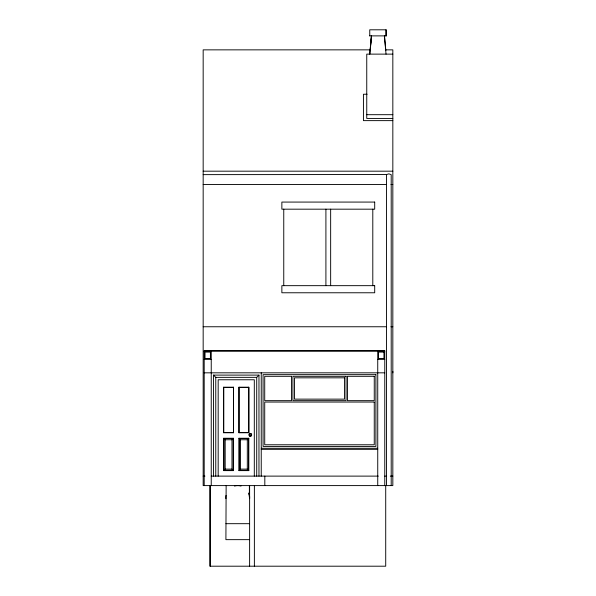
<?xml version="1.0" encoding="UTF-8"?>
<svg xmlns="http://www.w3.org/2000/svg" width="596" height="596" viewBox="0 0 596 596"><rect width="100%" height="100%" fill="white"/><g stroke="black" fill="none" stroke-linecap="round" stroke-linejoin="round"><path stroke-width="0.89" d="M249.612 539.648L225.906 539.648L226.137 485.598M371.382 35.879L369.758 54.124L371.494 35.879M370.228 50.474L370.384 48.648M370.548 46.823L371.524 35.879M386.536 174.524L203.169 174.635M386.454 485.598L386.454 174.606L388.83 173.861L391.2 174.606L391.2 485.598M233.49 432.756L233.49 387.191L223.671 387.191L223.671 432.756L233.49 432.756L233.49 387.191M256.712 476.115L256.712 377.357L258.969 375.1L213.51 375.1L213.51 476.115M248.808 432.756L248.808 387.191L238.989 387.191L238.989 432.756L248.808 432.756L248.808 387.191M223.671 432.756L223.671 387.191M233.49 470.617L231.986 469.112L231.986 439.759L233.49 438.254L223.671 438.254L223.671 470.617L233.49 470.617L233.49 438.254M238.989 432.756L238.989 387.191M248.808 470.617L247.303 469.112L247.303 439.759L248.808 438.254L238.989 438.254L238.989 470.617L248.808 470.617L248.808 438.254M223.671 470.617L225.176 469.112L225.176 439.759L223.671 438.254M238.989 470.617L240.493 469.112L240.493 439.759L238.989 438.254M392.831 371.382L392.831 372.85M369.743 35.879L386.163 35.879M370.518 49.855L203.169 49.855L203.169 485.598L392.831 485.598L392.831 49.855L385.388 49.855M392.831 54.124L366.749 54.124L366.749 118.433L392.831 118.433M367.106 94.235L363.433 94.235L363.433 120.63L392.831 120.63M366.749 114.693L392.831 114.693M203.169 171.179L392.831 171.179M203.169 184.514L386.32 184.514M390.969 184.514L392.831 184.514M203.169 326.757L386.32 326.757M390.969 326.757L392.831 326.757M204.197 351.267L384.77 351.267M204.197 359.366L211.237 359.366M377.737 359.366L384.77 359.366M204.197 372.828L384.77 372.828M213.51 375.1L215.767 377.357L256.712 377.357M223.969 387.489L233.192 387.489M239.287 387.489L248.51 387.489M223.969 432.458L233.192 432.458M239.287 432.458L248.51 432.458M225.176 439.759L231.986 439.759M240.493 439.759L247.303 439.759M261.242 448.252L377.737 448.252M261.242 449.324L377.737 449.324M225.176 469.112L231.986 469.112M240.493 469.112L247.303 469.112M203.169 476.115L204.964 476.115M211.237 476.115L378.296 476.115M384.77 476.115L386.67 476.115M390.305 476.115L392.831 476.115M385.694 485.449L386.506 485.449M225.906 523.683L249.612 523.683M248.912 493.659L249.612 498.703A11.913 11.913 0 0 0 248.785 493.004M384.495 35.879L385.828 50.474M384.383 35.879L386.037 54.124M386.133 35.879L386.163 29.8L369.743 29.8L369.773 35.879M386.014 29.8L386.044 35.879M385.716 485.397L385.716 566.2L209.859 566.2L209.859 485.598M384.77 485.598L384.77 350.463L204.197 350.463L204.197 485.598M377.737 351.267L377.737 485.598M372.798 209.181L372.798 285.663M330.653 209.181L330.653 285.663M325.908 209.181L325.908 285.663M283.756 209.181L283.756 285.663M264.818 476.115L264.818 485.598M261.242 372.828L261.242 476.115M258.969 375.1L258.969 476.115M254.38 485.598L254.38 566.2M254.306 476.115L254.306 379.764L218.173 379.764L218.173 476.115M249.612 485.598L249.612 566.2M249.374 485.598L249.374 495.067M215.767 377.357L215.767 476.115M211.237 351.267L211.237 485.598M210.284 485.397L210.284 566.2M249.582 434.119A1.095 1.095 0 0 1 251.303 434.35A1.095 1.095 0 0 1 250.64 435.952M250.074 435.952A1.095 1.095 0 0 1 249.299 434.611M225.906 498.703A11.913 11.913 0 0 1 226.033 495.395M234.481 486.053A11.913 11.913 0 0 1 241.03 486.053M374.698 202.074L281.863 202.074L281.863 209.181L374.698 209.181L374.698 202.074M374.698 285.663L281.863 285.663L281.863 292.77L374.698 292.77L374.698 285.663M210.418 352.087L205.017 352.087L205.017 358.554L210.418 358.554L210.418 352.087M383.958 352.087L378.549 352.087L378.549 358.554L383.958 358.554L383.958 352.087M375.905 374.66L263.074 374.66L263.074 446.419L375.905 446.419L375.905 374.66M291.533 376.307L264.721 376.307L264.721 400.654L291.533 400.654L291.533 376.307M346.053 376.307L292.927 376.307L292.927 400.654L346.053 400.654L346.053 376.307M374.258 376.307L347.446 376.307L347.446 400.654L374.258 400.654L374.258 376.307M344.533 377.827L294.446 377.827L294.446 399.134L344.533 399.134L344.533 377.827M374.258 402.047L264.721 402.047L264.721 444.772L374.258 444.772L374.258 402.047M233.192 438.552L223.969 438.552L223.969 470.318L233.192 470.318L233.192 438.552M248.51 438.552L239.287 438.552L239.287 470.318L248.51 470.318L248.51 438.552M249.553 435.706A1.147 1.147 0 0 0 251.467 435.192A1.147 1.147 0 0 0 250.059 433.791A1.147 1.147 0 0 0 249.553 435.706M249.433 435.825A1.311 1.311 0 0 0 251.624 435.236A1.311 1.311 0 0 0 250.022 433.627A1.311 1.311 0 0 0 249.433 435.825"/></g></svg>
